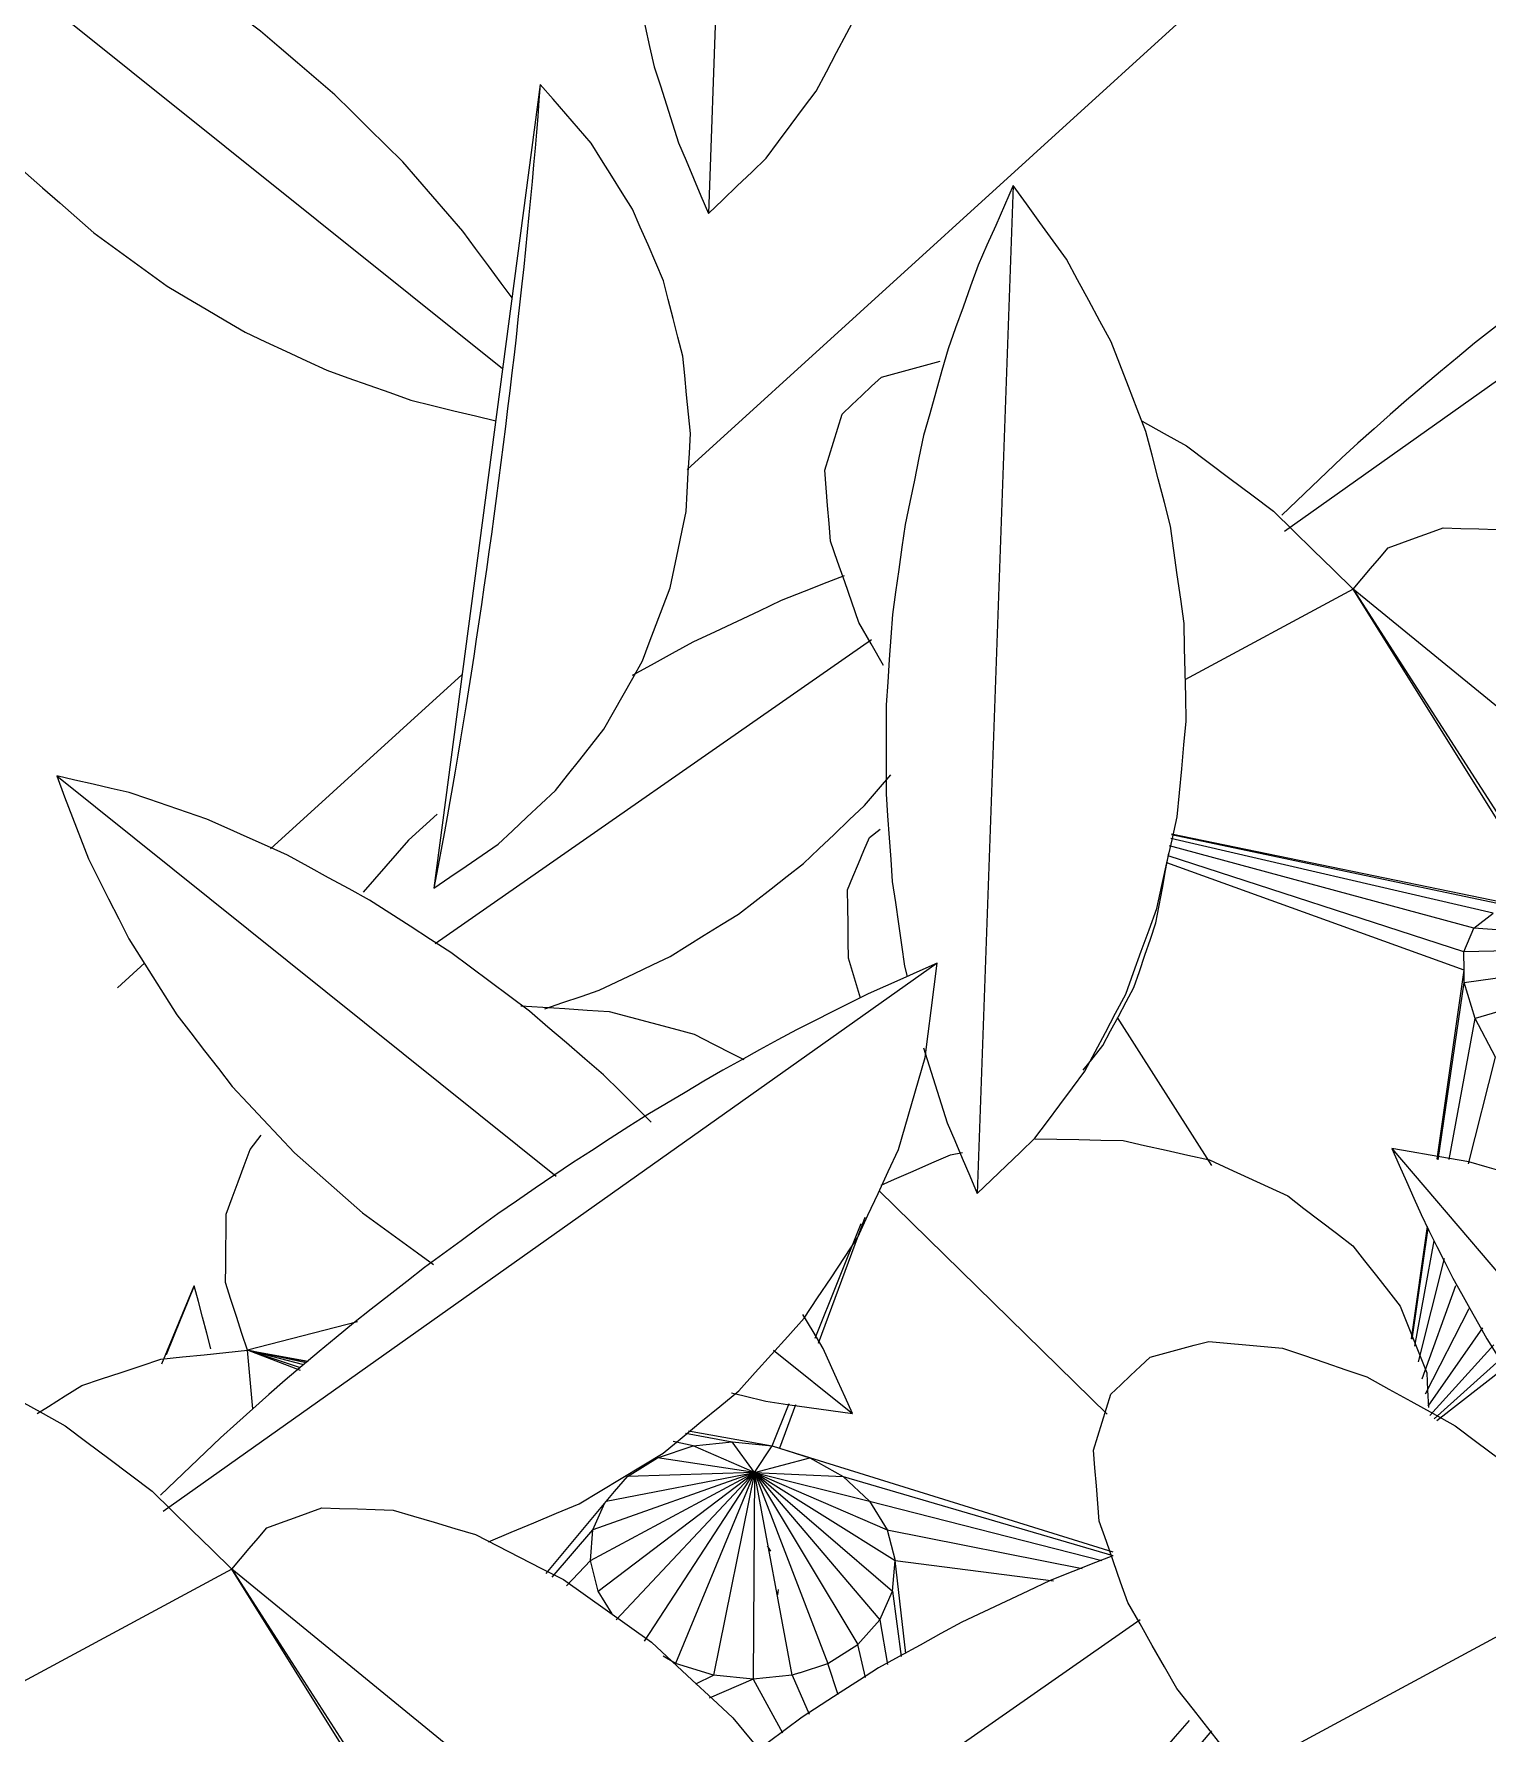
# Model space of a CAD drawing. Header units: metres. Extents: x 10.2 to 20.8, y -0.2 to 6.6.
# Drawn here: x 14.3914 to 14.4711, y 1.857 to 1.9502 of the extents above; entities that cross this region are included whole.
import ezdxf

# ---------------------------------------------------------------- set-up
doc = ezdxf.new("R2010")
doc.units = ezdxf.units.M
doc.layers.add('Importações nas famílias', color=250, linetype='Continuous', lineweight=5)
doc.layers.add('Vegetação', color=7, linetype='Continuous', lineweight=5)

# ---------------------------------------------------------------- blocks, each defined once
blk = doc.blocks.new('Planta_pergolado_12200 - plantas pergolado_skp_Component_12-V3481-Corte 3')
at = {"layer": 'Importações nas famílias'}
blk.add_line((14.643189, 1.828093), (14.637342, 1.784024), dxfattribs=at)
at = {"layer": 'Importações nas famílias', "flags": 128}
for points in [[(14.643189, 1.828093), (14.643118, 1.827223), (14.643047, 1.826352), (14.642976, 1.825481), (14.642904, 1.824611)], [(14.645986, 1.824873), (14.645287, 1.825678), (14.644587, 1.826483), (14.643888, 1.827288), (14.643189, 1.828093)], [(14.642904, 1.824611), (14.64282, 1.823696), (14.642736, 1.822781), (14.642651, 1.821867), (14.642567, 1.820952)], [(14.648254, 1.82126), (14.647687, 1.822163), (14.64712, 1.823066), (14.646553, 1.823969), (14.645986, 1.824873)], [(14.642567, 1.820952), (14.64247, 1.820004), (14.642374, 1.819056), (14.642277, 1.818107), (14.642181, 1.817159)], [(14.649941, 1.81734), (14.64952, 1.81832), (14.649098, 1.8193), (14.648676, 1.82028), (14.648254, 1.82126)], [(14.642181, 1.817159), (14.642073, 1.816188), (14.641965, 1.815216), (14.641857, 1.814245), (14.64175, 1.813273)], [(14.651007, 1.813206), (14.650741, 1.814239), (14.650474, 1.815273), (14.650208, 1.816307), (14.649941, 1.81734)], [(14.64175, 1.813273), (14.641632, 1.812289), (14.641514, 1.811306), (14.641396, 1.810322), (14.641278, 1.809338)], [(14.651427, 1.808953), (14.651322, 1.810016), (14.651217, 1.811079), (14.651112, 1.812142), (14.651007, 1.813206)], [(14.641278, 1.809338), (14.641152, 1.808353), (14.641026, 1.807367), (14.640899, 1.806382), (14.640773, 1.805397)], [(14.651191, 1.804682), (14.65125, 1.80575), (14.651309, 1.806817), (14.651368, 1.807885), (14.651427, 1.808953)], [(14.640773, 1.805397), (14.640639, 1.804421), (14.640505, 1.803445), (14.640371, 1.802469), (14.640238, 1.801494)], [(14.650305, 1.800493), (14.650526, 1.80154), (14.650748, 1.802587), (14.65097, 1.803635), (14.651191, 1.804682)], [(14.640238, 1.801494), (14.640098, 1.800538), (14.639959, 1.799583), (14.639819, 1.798627), (14.639679, 1.797672)], [(14.648789, 1.796484), (14.649168, 1.797486), (14.649547, 1.798489), (14.649926, 1.799491), (14.650305, 1.800493)], [(14.639679, 1.797672), (14.639536, 1.796747), (14.639392, 1.795823), (14.639248, 1.794898), (14.639104, 1.793974)], [(14.646679, 1.79275), (14.647206, 1.793683), (14.647734, 1.794617), (14.648261, 1.795551), (14.648789, 1.796484)], [(14.639104, 1.793974), (14.638958, 1.79309), (14.638811, 1.792207), (14.638665, 1.791324), (14.638519, 1.790441)], [(14.644024, 1.789377), (14.644688, 1.79022), (14.645351, 1.791063), (14.646015, 1.791907), (14.646679, 1.79275)], [(14.638519, 1.790441), (14.638371, 1.789608), (14.638224, 1.788776), (14.638076, 1.787944), (14.637929, 1.787112)], [(14.640887, 1.786446), (14.641671, 1.787178), (14.642456, 1.787911), (14.64324, 1.788644), (14.644024, 1.789377)], [(14.637929, 1.787112), (14.637782, 1.78634), (14.637635, 1.785568), (14.637488, 1.784796), (14.637342, 1.784024)], [(14.637342, 1.784024), (14.638228, 1.784629), (14.639114, 1.785235), (14.640001, 1.78584), (14.640887, 1.786446)]]:
    blk.add_lwpolyline(points, dxfattribs=at)
blk = doc.blocks.new('Planta_pergolado_12200 - plantas pergolado_skp_Component_12-V3447-Corte 3')
at = {"layer": 'Importações nas famílias'}
for p, q in [((14.702307, 2.03716), (14.702128, 2.037456)), ((14.702697, 2.034759), (14.702727, 2.035061))]:
    blk.add_line(p, q, dxfattribs=at)
blk = doc.blocks.new('Planta_pergolado_12200 - plantas pergolado_skp_Component_12-V3586-Corte 3')
at = {"layer": 'Importações nas famílias'}
blk.add_line((14.398439, 1.877246), (14.400213, 1.881524), dxfattribs=at)
at = {"layer": 'Importações nas famílias', "flags": 128}
for points in [[(14.400213, 1.881524), (14.399832, 1.880575), (14.39945, 1.879627), (14.399069, 1.878678), (14.398687, 1.877729)], [(14.401135, 1.87806), (14.400905, 1.878926), (14.400674, 1.879792), (14.400444, 1.880658), (14.400213, 1.881524)]]:
    blk.add_lwpolyline(points, dxfattribs=at)
blk = doc.blocks.new('Planta_pergolado_12200 - plantas pergolado_skp_Component_12-V3587-Corte 3')
at = {"layer": 'Importações nas famílias', "flags": 128}
for points in [[(14.452978, 1.901417), (14.453153, 1.902374), (14.453327, 1.903331), (14.453501, 1.904288), (14.453675, 1.905245)], [(14.451765, 1.897876), (14.452068, 1.898761), (14.452372, 1.899646), (14.452675, 1.900532), (14.452978, 1.901417)], [(14.450063, 1.894705), (14.450488, 1.895498), (14.450914, 1.896291), (14.451339, 1.897083), (14.451765, 1.897876)], [(14.448987, 1.893342), (14.449525, 1.894024), (14.450063, 1.894705)]]:
    blk.add_lwpolyline(points, dxfattribs=at)
blk = doc.blocks.new('Planta_pergolado_12200 - plantas pergolado_skp_Component_17-V3588-Corte 3')
at = {"layer": 'Importações nas famílias'}
for p, q in [((14.403281, 1.889002), (14.403898, 1.889778)), ((14.441698, 1.888707), (14.44236, 1.888833)), ((14.450295, 1.874478), (14.43779, 1.886728)), ((14.434289, 1.878651), (14.436811, 1.884932)), ((14.437002, 1.885272), (14.434448, 1.878348)), ((14.409176, 1.879549), (14.40314, 1.877986)), ((14.406363, 1.877294), (14.40314, 1.877986)), ((14.40314, 1.877986), (14.406441, 1.877362)), ((14.406226, 1.877177), (14.40314, 1.877986)), ((14.406045, 1.87702), (14.40314, 1.877986)), ((14.406039, 1.876871), (14.40314, 1.877986)), ((14.40314, 1.877986), (14.406462, 1.87738)), ((14.403424, 1.874768), (14.40314, 1.877986)), ((14.431914, 1.872738), (14.432847, 1.875062)), ((14.43321, 1.874991), (14.432331, 1.872608)), ((14.427588, 1.872738), (14.426492, 1.872974)), ((14.42716, 1.873446), (14.429732, 1.87296)), ((14.427338, 1.873573), (14.431914, 1.872738)), ((14.427588, 1.872738), (14.429732, 1.87296)), ((14.430945, 1.871285), (14.429732, 1.87296)), ((14.429732, 1.87296), (14.431914, 1.872738)), ((14.42399, 1.871053), (14.42563, 1.872088)), ((14.42563, 1.872088), (14.427588, 1.872738)), ((14.430945, 1.871285), (14.42563, 1.872088)), ((14.430945, 1.871285), (14.427588, 1.872738)), ((14.430945, 1.871285), (14.431914, 1.872738)), ((14.430945, 1.871285), (14.433988, 1.872088)), ((14.431914, 1.872738), (14.432331, 1.872608)), ((14.432331, 1.872608), (14.433988, 1.872088)), ((14.432331, 1.872608), (14.450602, 1.866924)), ((14.433988, 1.872088), (14.43581, 1.871053)), ((14.421949, 1.86645), (14.430945, 1.871285)), ((14.430945, 1.871285), (14.422085, 1.868135)), ((14.422382, 1.864765), (14.430945, 1.871285)), ((14.422823, 1.869713), (14.430945, 1.871285)), ((14.423265, 1.870245), (14.42399, 1.871053)), ((14.430945, 1.871285), (14.423356, 1.863195)), ((14.430945, 1.871285), (14.42399, 1.871053)), ((14.424923, 1.862031), (14.430945, 1.871285)), ((14.430945, 1.871285), (14.426625, 1.860812)), ((14.430945, 1.871285), (14.428698, 1.860161)), ((14.430945, 1.871285), (14.430881, 1.859939)), ((14.433024, 1.860161), (14.430945, 1.871285)), ((14.430945, 1.871285), (14.434982, 1.860812)), ((14.430945, 1.871285), (14.436622, 1.861846)), ((14.430945, 1.871285), (14.437831, 1.863195)), ((14.430945, 1.871285), (14.438528, 1.864765)), ((14.430945, 1.871285), (14.438664, 1.86645)), ((14.430945, 1.871285), (14.43823, 1.868135)), ((14.430945, 1.871285), (14.437257, 1.869705)), ((14.430945, 1.871285), (14.43581, 1.871053)), ((14.43581, 1.871053), (14.437257, 1.869705)), ((14.43581, 1.871053), (14.450619, 1.86672)), ((14.419525, 1.865748), (14.423265, 1.870245)), ((14.422085, 1.868135), (14.422741, 1.869615)), ((14.437257, 1.869705), (14.43823, 1.868135)), ((14.437257, 1.869705), (14.450005, 1.866462)), ((14.419854, 1.865547), (14.422085, 1.868135)), ((14.421949, 1.86645), (14.422085, 1.868135)), ((14.43823, 1.868135), (14.438664, 1.86645)), ((14.43823, 1.868135), (14.448931, 1.866022)), ((14.420647, 1.865062), (14.421949, 1.86645)), ((14.422382, 1.864765), (14.421949, 1.86645)), ((14.438528, 1.864765), (14.438664, 1.86645)), ((14.439258, 1.861357), (14.438664, 1.86645)), ((14.438664, 1.86645), (14.44736, 1.865343)), ((14.423147, 1.863532), (14.422382, 1.864765)), ((14.437831, 1.863195), (14.438528, 1.864765)), ((14.438528, 1.864765), (14.438992, 1.861199)), ((14.436622, 1.861846), (14.437831, 1.863195)), ((14.437831, 1.863195), (14.438244, 1.860755)), ((14.434982, 1.860812), (14.436622, 1.861846)), ((14.437047, 1.860043), (14.436622, 1.861846)), ((14.426625, 1.860812), (14.425938, 1.861201)), ((14.428698, 1.860161), (14.426625, 1.860812)), ((14.433418, 1.860292), (14.434982, 1.860812)), ((14.435545, 1.85909), (14.434982, 1.860812)), ((14.427727, 1.859695), (14.428698, 1.860161)), ((14.430881, 1.859939), (14.428475, 1.858905)), ((14.430881, 1.859939), (14.428698, 1.860161)), ((14.433024, 1.860161), (14.430881, 1.859939)), ((14.430881, 1.859939), (14.432489, 1.857011)), ((14.433418, 1.860292), (14.433024, 1.860161)), ((14.433024, 1.860161), (14.433953, 1.85803)), ((14.45602, 1.857115), (14.447461, 1.846979)), ((14.439134, 1.84491), (14.441471, 1.840655)), ((14.439565, 1.845152), (14.441413, 1.84091)), ((14.441403, 1.841181), (14.440022, 1.845402)), ((14.441385, 1.841641), (14.440467, 1.845534)), ((14.440822, 1.845534), (14.441356, 1.842379)), ((14.441031, 1.845534), (14.44132, 1.843315)), ((14.441299, 1.843858), (14.441104, 1.845534)), ((14.438563, 1.840972), (14.441485, 1.840249)), ((14.453576, 1.835799), (14.452933, 1.835841))]:
    blk.add_line(p, q, dxfattribs=at)
at = {"layer": 'Importações nas famílias', "flags": 128}
for points in [[(14.418131, 1.896865), (14.419343, 1.896791), (14.420555, 1.896717), (14.421768, 1.896643), (14.42298, 1.896569)], [(14.42298, 1.896569), (14.424148, 1.896255), (14.425316, 1.89594), (14.426484, 1.895626), (14.427652, 1.895311)], [(14.427652, 1.895311), (14.428696, 1.894777), (14.429739, 1.894244), (14.43037, 1.893921)], [(14.446325, 1.889587), (14.447537, 1.889562), (14.448748, 1.889538), (14.449959, 1.889513), (14.451171, 1.889488)], [(14.401979, 1.885449), (14.402305, 1.886337), (14.40263, 1.887225), (14.402956, 1.888114), (14.403281, 1.889002)], [(14.437907, 1.887041), (14.438629, 1.887358), (14.439652, 1.887808), (14.440675, 1.888257), (14.441698, 1.888707)], [(14.451171, 1.889488), (14.452354, 1.889221), (14.453537, 1.888953), (14.454721, 1.888685), (14.455904, 1.888418)], [(14.455904, 1.888418), (14.456979, 1.887925), (14.458053, 1.887433), (14.459128, 1.886941), (14.460203, 1.886449)], [(14.460203, 1.886449), (14.461096, 1.885765), (14.461989, 1.885082), (14.462882, 1.884398), (14.463774, 1.883715)], [(14.401931, 1.881692), (14.401943, 1.882631), (14.401955, 1.88357), (14.401967, 1.88451), (14.401979, 1.885449)], [(14.463774, 1.883715), (14.464425, 1.882887), (14.465075, 1.882059), (14.465725, 1.881231), (14.466375, 1.880403)], [(14.40314, 1.877986), (14.402838, 1.878912), (14.402536, 1.879839), (14.402233, 1.880765), (14.401931, 1.881692)], [(14.466375, 1.880403), (14.466738, 1.879486), (14.467102, 1.87857), (14.467465, 1.877654), (14.467828, 1.876738)], [(14.394044, 1.876052), (14.39513, 1.876412), (14.396215, 1.876773), (14.397301, 1.877133), (14.398387, 1.877494)], [(14.398387, 1.877494), (14.399575, 1.877617), (14.400763, 1.87774), (14.401952, 1.877863), (14.40314, 1.877986)], [(14.467828, 1.876738), (14.46788, 1.875796), (14.467931, 1.874854)], [(14.391605, 1.874513), (14.392226, 1.874905), (14.393135, 1.875478), (14.394044, 1.876052)]]:
    blk.add_lwpolyline(points, dxfattribs=at)
blk = doc.blocks.new('Planta_pergolado_12200 - plantas pergolado_skp_Component_16-V3589-Corte 3')
for name, p in [('Planta_pergolado_12200 - plantas pergolado_skp_Component_12-V3481-Corte 3', (-0.223987, 0.119299)), ('Planta_pergolado_12200 - plantas pergolado_skp_Component_12-V3587-Corte 3', (0, 0)), ('Planta_pergolado_12200 - plantas pergolado_skp_Component_17-V3588-Corte 3', (0, 0)), ('Planta_pergolado_12200 - plantas pergolado_skp_Component_12-V3586-Corte 3', (0, 0)), ('Planta_pergolado_12200 - plantas pergolado_skp_Component_12-V3447-Corte 3', (-0.270461, -0.170189))]:
    blk.add_blockref(name, p)
blk = doc.blocks.new('Planta_pergolado_12200 - plantas pergolado_skp_Component_12-V3590-Corte 3')
at = {"layer": 'Importações nas famílias'}
for p, q in [((14.465913, 1.889046), (14.47879, 1.87394)), ((14.475137, 1.872576), (14.475661, 1.871919))]:
    blk.add_line(p, q, dxfattribs=at)
at = {"layer": 'Importações nas famílias', "flags": 128}
for points in [[(14.470137, 1.888323), (14.469081, 1.888504), (14.468025, 1.888684), (14.466969, 1.888865), (14.465913, 1.889046)], [(14.465913, 1.889046), (14.466315, 1.888142), (14.466716, 1.887237), (14.467117, 1.886332), (14.467518, 1.885428)], [(14.474205, 1.887157), (14.473188, 1.887449), (14.472171, 1.88774), (14.471154, 1.888031), (14.470137, 1.888323)], [(14.478021, 1.885578), (14.477067, 1.885973), (14.476113, 1.886368), (14.475159, 1.886763), (14.474205, 1.887157)], [(14.467518, 1.885428), (14.467954, 1.884554), (14.468391, 1.883681), (14.468827, 1.882807), (14.469263, 1.881934)], [(14.481495, 1.883621), (14.480627, 1.88411), (14.479758, 1.884599), (14.478889, 1.885088), (14.478021, 1.885578)], [(14.484547, 1.881332), (14.483784, 1.881904), (14.483021, 1.882476), (14.482258, 1.883048), (14.481495, 1.883621)], [(14.469263, 1.881934), (14.469729, 1.881101), (14.470196, 1.880268), (14.470662, 1.879436), (14.471128, 1.878603)], [(14.485826, 1.880049), (14.485187, 1.88069), (14.484547, 1.881332)], [(14.471128, 1.878603), (14.47162, 1.87782), (14.472111, 1.877038), (14.472602, 1.876255), (14.473093, 1.875472)], [(14.473093, 1.875472), (14.473604, 1.874748), (14.474115, 1.874024), (14.474626, 1.8733), (14.475137, 1.872576)]]:
    blk.add_lwpolyline(points, dxfattribs=at)
blk = doc.blocks.new('Planta_pergolado_12200 - plantas pergolado_skp_Component_16-V3593-Corte 3')
blk.add_blockref('Planta_pergolado_12200 - plantas pergolado_skp_Component_12-V3590-Corte 3', (0, 0))
blk = doc.blocks.new('Planta_pergolado_12200 - plantas pergolado_skp_Component_12-V3645-Corte 3')
at = {"layer": 'Importações nas famílias'}
for p, q in [((14.392672, 1.909477), (14.42008, 1.887525)), ((14.431992, 1.877984), (14.436327, 1.874511))]:
    blk.add_line(p, q, dxfattribs=at)
at = {"layer": 'Importações nas famílias', "flags": 128}
for points in [[(14.396657, 1.90857), (14.395661, 1.908797), (14.394665, 1.909024), (14.393668, 1.90925), (14.392672, 1.909477)], [(14.392672, 1.909477), (14.393109, 1.908342), (14.393546, 1.907208), (14.393983, 1.906073), (14.39442, 1.904938)], [(14.400913, 1.907108), (14.399849, 1.907473), (14.398785, 1.907839), (14.397721, 1.908204), (14.396657, 1.90857)], [(14.40534, 1.905126), (14.404233, 1.905622), (14.403126, 1.906117), (14.40202, 1.906613), (14.400913, 1.907108)], [(14.39442, 1.904938), (14.394972, 1.903842), (14.395523, 1.902747), (14.396074, 1.901651), (14.396626, 1.900555)], [(14.409833, 1.902671), (14.40871, 1.903285), (14.407587, 1.903899), (14.406463, 1.904512), (14.40534, 1.905126)], [(14.414289, 1.8998), (14.413175, 1.900518), (14.412061, 1.901235), (14.410947, 1.901953), (14.409833, 1.902671)], [(14.396626, 1.900555), (14.397285, 1.89951), (14.397944, 1.898466), (14.398604, 1.897421), (14.399263, 1.896377)], [(14.418601, 1.89658), (14.417523, 1.897385), (14.416445, 1.89819), (14.415367, 1.898995), (14.414289, 1.8998)], [(14.399263, 1.896377), (14.400023, 1.895395), (14.400783, 1.894413), (14.401543, 1.893431), (14.402303, 1.892449)], [(14.422669, 1.893087), (14.421652, 1.893961), (14.420635, 1.894834), (14.419618, 1.895707), (14.418601, 1.89658)], [(14.402303, 1.892449), (14.403155, 1.891541), (14.404008, 1.890633), (14.40486, 1.889725), (14.405712, 1.888816)], [(14.42529, 1.890498), (14.424533, 1.891246), (14.423601, 1.892167), (14.422669, 1.893087)], [(14.405712, 1.888816), (14.406647, 1.887992), (14.407583, 1.887167), (14.408518, 1.886343), (14.409453, 1.885519)], [(14.409453, 1.885519), (14.41046, 1.884787), (14.411468, 1.884056), (14.412475, 1.883324), (14.413352, 1.882687)], [(14.434723, 1.878081), (14.434166, 1.879014), (14.43361, 1.879946)], [(14.436327, 1.874511), (14.435926, 1.875404), (14.435525, 1.876296), (14.435124, 1.877189), (14.434723, 1.878081)], [(14.429685, 1.875649), (14.430388, 1.875476), (14.431567, 1.875186)], [(14.431567, 1.875186), (14.432757, 1.875017), (14.433947, 1.874849), (14.435137, 1.87468), (14.436327, 1.874511)]]:
    blk.add_lwpolyline(points, dxfattribs=at)
blk = doc.blocks.new('Planta_pergolado_12200 - plantas pergolado_skp_Component_12-V3646-Corte 3')
at = {"layer": 'Importações nas famílias'}
for p, q in [((14.44515, 1.941858), (14.443168, 1.886574)), ((14.439188, 1.899056), (14.439321, 1.898473))]:
    blk.add_line(p, q, dxfattribs=at)
at = {"layer": 'Importações nas famílias', "flags": 128}
for points in [[(14.44515, 1.941858), (14.444666, 1.940766), (14.444183, 1.939674), (14.4437, 1.938582), (14.443217, 1.937489)], [(14.448065, 1.937818), (14.447336, 1.938828), (14.446607, 1.939838), (14.445879, 1.940848), (14.44515, 1.941858)], [(14.443217, 1.937489), (14.442805, 1.936342), (14.442394, 1.935195), (14.441982, 1.934047), (14.441571, 1.9329)], [(14.45051, 1.933286), (14.449899, 1.934419), (14.449288, 1.935552), (14.448676, 1.936685), (14.448065, 1.937818)], [(14.441571, 1.9329), (14.441236, 1.93171), (14.440901, 1.930521), (14.440566, 1.929331), (14.440231, 1.928142)], [(14.452429, 1.928369), (14.451949, 1.929598), (14.45147, 1.930827), (14.45099, 1.932057), (14.45051, 1.933286)], [(14.440231, 1.928142), (14.439976, 1.926923), (14.439721, 1.925704), (14.439466, 1.924486), (14.439211, 1.923267)], [(14.453775, 1.923182), (14.453439, 1.924479), (14.453102, 1.925775), (14.452766, 1.927072), (14.452429, 1.928369)], [(14.439211, 1.923267), (14.439039, 1.922033), (14.438867, 1.920799), (14.438695, 1.919564), (14.438523, 1.91833)], [(14.454518, 1.917847), (14.454333, 1.919181), (14.454147, 1.920515), (14.453961, 1.921848), (14.453775, 1.923182)], [(14.438523, 1.91833), (14.438436, 1.917094), (14.438349, 1.915858), (14.438262, 1.914622), (14.438175, 1.913386)], [(14.45464, 1.912489), (14.45461, 1.913829), (14.454579, 1.915168), (14.454549, 1.916508), (14.454518, 1.917847)], [(14.438175, 1.913386), (14.438174, 1.912162), (14.438173, 1.910938), (14.438172, 1.909714), (14.438171, 1.90849)], [(14.454138, 1.907234), (14.454263, 1.908548), (14.454389, 1.909862), (14.454514, 1.911176), (14.45464, 1.912489)], [(14.438171, 1.90849), (14.438255, 1.907291), (14.43834, 1.906092), (14.438425, 1.904894), (14.438509, 1.903695)], [(14.453023, 1.902205), (14.453302, 1.903463), (14.453581, 1.90472), (14.453859, 1.905977), (14.454138, 1.907234)], [(14.438509, 1.903695), (14.438679, 1.902536), (14.438849, 1.901376), (14.439018, 1.900216), (14.439188, 1.899056)], [(14.451323, 1.897521), (14.451748, 1.898692), (14.452173, 1.899863), (14.452598, 1.901034), (14.453023, 1.902205)], [(14.449077, 1.89329), (14.449638, 1.894348), (14.4502, 1.895405), (14.450761, 1.896463), (14.451323, 1.897521)], [(14.440217, 1.894567), (14.440531, 1.89358), (14.440864, 1.892536), (14.441197, 1.891492), (14.44153, 1.890448)], [(14.446337, 1.889612), (14.447022, 1.890532), (14.447707, 1.891451), (14.448392, 1.892371), (14.449077, 1.89329)], [(14.44153, 1.890448), (14.441939, 1.88948), (14.442349, 1.888511), (14.442758, 1.887543), (14.443168, 1.886574)], [(14.443168, 1.886574), (14.44396, 1.887334), (14.444752, 1.888093), (14.445544, 1.888853), (14.446337, 1.889612)]]:
    blk.add_lwpolyline(points, dxfattribs=at)
blk = doc.blocks.new('Planta_pergolado_12200 - plantas pergolado_skp_Component_12-V3647-Corte 3')
at = {"layer": 'Importações nas famílias'}
blk.add_line((14.434817, 1.851173), (14.452114, 1.863221), dxfattribs=at)
at = {"layer": 'Importações nas famílias', "flags": 128}
for points in [[(14.450619, 1.866717), (14.449668, 1.86634), (14.448416, 1.865844), (14.447165, 1.865349)], [(14.447165, 1.865349), (14.445954, 1.86478), (14.444743, 1.864212), (14.443531, 1.863643), (14.44232, 1.863075)], [(14.44232, 1.863075), (14.441178, 1.862447), (14.440036, 1.861819), (14.438893, 1.861191), (14.437751, 1.860563)], [(14.437751, 1.860563), (14.436704, 1.859891), (14.435658, 1.859218), (14.434611, 1.858545), (14.433564, 1.857872)], [(14.433564, 1.857872), (14.432638, 1.857171), (14.431711, 1.856469)], [(14.451733, 1.854121), (14.452505, 1.855013), (14.453277, 1.855904), (14.454048, 1.856795), (14.45482, 1.857687)], [(14.448387, 1.850935), (14.449224, 1.851732), (14.45006, 1.852528), (14.450897, 1.853325), (14.451733, 1.854121)], [(14.445844, 1.848959), (14.446603, 1.849549), (14.447495, 1.850242), (14.448387, 1.850935)], [(14.438151, 1.844447), (14.439123, 1.84491), (14.440096, 1.845374), (14.441069, 1.845838)]]:
    blk.add_lwpolyline(points, dxfattribs=at)
blk = doc.blocks.new('Planta_pergolado_12200 - plantas pergolado_skp_Component_17-V3648-Corte 3')
at = {"layer": 'Importações nas famílias'}
blk.add_line((14.478531, 1.865984), (14.457784, 1.85479), dxfattribs=at)
at = {"layer": 'Importações nas famílias', "flags": 128}
for points in [[(14.452663, 1.877612), (14.453466, 1.877827), (14.454269, 1.878042), (14.455072, 1.878258), (14.455876, 1.878473)], [(14.455876, 1.878473), (14.456888, 1.87838), (14.457901, 1.878288), (14.458913, 1.878195), (14.459926, 1.878102)], [(14.450506, 1.875576), (14.451045, 1.876085), (14.451584, 1.876594), (14.452124, 1.877103), (14.452663, 1.877612)], [(14.459926, 1.878102), (14.461078, 1.877708), (14.462231, 1.877313), (14.463384, 1.876919), (14.464536, 1.876524)], [(14.464536, 1.876524), (14.465751, 1.875855), (14.466965, 1.875185), (14.46818, 1.874516), (14.469394, 1.873846)], [(14.449552, 1.872506), (14.44979, 1.873273), (14.450029, 1.874041), (14.450267, 1.874808), (14.450506, 1.875576)], [(14.469394, 1.873846), (14.470587, 1.872947), (14.471781, 1.872048), (14.472974, 1.87115), (14.474167, 1.870251)], [(14.449866, 1.868609), (14.449787, 1.869583), (14.449709, 1.870557), (14.44963, 1.871531), (14.449552, 1.872506)], [(14.451426, 1.864152), (14.451036, 1.865267), (14.450646, 1.866381), (14.450256, 1.867495), (14.449866, 1.868609)], [(14.454127, 1.859439), (14.453452, 1.860617), (14.452777, 1.861796), (14.452102, 1.862974), (14.451426, 1.864152)], [(14.457784, 1.85479), (14.45687, 1.855952), (14.455956, 1.857115), (14.455041, 1.858277), (14.454127, 1.859439)]]:
    blk.add_lwpolyline(points, dxfattribs=at)
blk = doc.blocks.new('Planta_pergolado_12200 - plantas pergolado_skp_Component_16-V3649-Corte 3')
for name in ['Planta_pergolado_12200 - plantas pergolado_skp_Component_12-V3646-Corte 3', 'Planta_pergolado_12200 - plantas pergolado_skp_Component_12-V3645-Corte 3', 'Planta_pergolado_12200 - plantas pergolado_skp_Component_17-V3648-Corte 3', 'Planta_pergolado_12200 - plantas pergolado_skp_Component_12-V3647-Corte 3']:
    blk.add_blockref(name, (0, 0))
blk = doc.blocks.new('Planta_pergolado_12200 - plantas pergolado_skp_Component_12-V3650-Corte 3')
at = {"layer": 'Importações nas famílias'}
blk.add_line((14.377928, 1.963221), (14.417136, 1.931818), dxfattribs=at)
at = {"layer": 'Importações nas famílias', "flags": 128}
for points in [[(14.381913, 1.962314), (14.380917, 1.962541), (14.37992, 1.962767), (14.378924, 1.962994), (14.377928, 1.963221)], [(14.377928, 1.963221), (14.378365, 1.962086), (14.378802, 1.960952), (14.379239, 1.959817), (14.379676, 1.958682)], [(14.386169, 1.960852), (14.385105, 1.961217), (14.384041, 1.961583), (14.382977, 1.961948), (14.381913, 1.962314)], [(14.390596, 1.95887), (14.389489, 1.959366), (14.388382, 1.959861), (14.387276, 1.960356), (14.386169, 1.960852)], [(14.379676, 1.958682), (14.380228, 1.957586), (14.380779, 1.956491), (14.38133, 1.955395), (14.381881, 1.954299)], [(14.395089, 1.956415), (14.393966, 1.957029), (14.392842, 1.957643), (14.391719, 1.958256), (14.390596, 1.95887)], [(14.399545, 1.953544), (14.398431, 1.954262), (14.397317, 1.954979), (14.396203, 1.955697), (14.395089, 1.956415)], [(14.381881, 1.954299), (14.382541, 1.953254), (14.3832, 1.95221), (14.383859, 1.951165), (14.384519, 1.950121)], [(14.403857, 1.950324), (14.402779, 1.951129), (14.401701, 1.951934), (14.400623, 1.952739), (14.399545, 1.953544)], [(14.407925, 1.946831), (14.406908, 1.947705), (14.405891, 1.948578), (14.404874, 1.949451), (14.403857, 1.950324)], [(14.384519, 1.950121), (14.385279, 1.949139), (14.386039, 1.948157), (14.386799, 1.947175), (14.387559, 1.946193)], [(14.411654, 1.943148), (14.410721, 1.944069), (14.409789, 1.94499), (14.408857, 1.94591), (14.407925, 1.946831)], [(14.387559, 1.946193), (14.388411, 1.945285), (14.389264, 1.944377), (14.390116, 1.943468), (14.390968, 1.94256)], [(14.414955, 1.939359), (14.41413, 1.940306), (14.413304, 1.941254), (14.412479, 1.942201), (14.411654, 1.943148)], [(14.390968, 1.94256), (14.391903, 1.941736), (14.392838, 1.940911), (14.393774, 1.940087), (14.394709, 1.939262)], [(14.394709, 1.939262), (14.395716, 1.938531), (14.396724, 1.937799), (14.397731, 1.937068), (14.398739, 1.936336)], [(14.41765, 1.935694), (14.417053, 1.936506), (14.416354, 1.937457), (14.415654, 1.938408), (14.414955, 1.939359)], [(14.398739, 1.936336), (14.399808, 1.935706), (14.400876, 1.935075), (14.401945, 1.934445), (14.403014, 1.933814)], [(14.403014, 1.933814), (14.404132, 1.933292), (14.40525, 1.93277), (14.406368, 1.932247), (14.407486, 1.931725)], [(14.407486, 1.931725), (14.408641, 1.931316), (14.409796, 1.930908), (14.410951, 1.930499), (14.412106, 1.93009)], [(14.412106, 1.93009), (14.413286, 1.9298), (14.414465, 1.92951), (14.415644, 1.92922), (14.416755, 1.928946)]]:
    blk.add_lwpolyline(points, dxfattribs=at)
blk = doc.blocks.new('Planta_pergolado_12200 - plantas pergolado_skp_Component_12-V3562-Corte 3')
at = {"layer": 'Importações nas famílias'}
blk.add_line((14.547636, 2.275999), (14.545654, 2.220715), dxfattribs=at)
at = {"layer": 'Importações nas famílias', "flags": 128}
for points in [[(14.547636, 2.275999), (14.547153, 2.274906), (14.546669, 2.273814), (14.546186, 2.272722), (14.545703, 2.271629)], [(14.550551, 2.271958), (14.549822, 2.272968), (14.549094, 2.273978), (14.548365, 2.274988), (14.547636, 2.275999)], [(14.545703, 2.271629), (14.545291, 2.270482), (14.54488, 2.269335), (14.544468, 2.268187), (14.544057, 2.26704)], [(14.552997, 2.267426), (14.552385, 2.268559), (14.551774, 2.269692), (14.551163, 2.270825), (14.550551, 2.271958)], [(14.544057, 2.26704), (14.543722, 2.265851), (14.543387, 2.264661), (14.543052, 2.263471), (14.542717, 2.262282)], [(14.554915, 2.262509), (14.554436, 2.263738), (14.553956, 2.264967), (14.553476, 2.266197), (14.552997, 2.267426)], [(14.542717, 2.262282), (14.542462, 2.261063), (14.542207, 2.259844), (14.541952, 2.258626), (14.541697, 2.257407)], [(14.556262, 2.257322), (14.555925, 2.258619), (14.555588, 2.259916), (14.555252, 2.261212), (14.554915, 2.262509)], [(14.541697, 2.257407), (14.541525, 2.256173), (14.541353, 2.254939), (14.541182, 2.253704), (14.54101, 2.25247)], [(14.557004, 2.251987), (14.556819, 2.253321), (14.556633, 2.254655), (14.556447, 2.255988), (14.556262, 2.257322)], [(14.54101, 2.25247), (14.540923, 2.251234), (14.540836, 2.249998), (14.540749, 2.248762), (14.540662, 2.247526)], [(14.557126, 2.246629), (14.557096, 2.247969), (14.557065, 2.249308), (14.557035, 2.250648), (14.557004, 2.251987)], [(14.540662, 2.247526), (14.54066, 2.246302), (14.540659, 2.245078), (14.540658, 2.243854), (14.540657, 2.24263)], [(14.556624, 2.241374), (14.55675, 2.242688), (14.556875, 2.244002), (14.557001, 2.245316), (14.557126, 2.246629)], [(14.540657, 2.24263), (14.540742, 2.241431), (14.540826, 2.240233), (14.540911, 2.239034), (14.540996, 2.237835)], [(14.55551, 2.236346), (14.555788, 2.237603), (14.556067, 2.23886), (14.556345, 2.240117), (14.556624, 2.241374)], [(14.540996, 2.237835), (14.541165, 2.236676), (14.541335, 2.235516), (14.541504, 2.234356), (14.541674, 2.233196)], [(14.553809, 2.231661), (14.554234, 2.232832), (14.554659, 2.234003), (14.555085, 2.235174), (14.55551, 2.236346)], [(14.541674, 2.233196), (14.541927, 2.232088), (14.542179, 2.23098), (14.542432, 2.229872), (14.542685, 2.228764)], [(14.551563, 2.22743), (14.552124, 2.228488), (14.552686, 2.229545), (14.553248, 2.230603), (14.553809, 2.231661)], [(14.542685, 2.228764), (14.543018, 2.22772), (14.54335, 2.226676), (14.543683, 2.225632), (14.544016, 2.224588)], [(14.548823, 2.223752), (14.549508, 2.224672), (14.550193, 2.225591), (14.550878, 2.226511), (14.551563, 2.22743)], [(14.544016, 2.224588), (14.544426, 2.22362), (14.544835, 2.222651), (14.545245, 2.221683), (14.545654, 2.220715)], [(14.545654, 2.220715), (14.546446, 2.221474), (14.547238, 2.222234), (14.548031, 2.222993), (14.548823, 2.223752)]]:
    blk.add_lwpolyline(points, dxfattribs=at)
blk = doc.blocks.new('Planta_pergolado_12200 - plantas pergolado_skp_Component_12-V3651-Corte 3')
at = {"layer": 'Importações nas famílias'}
blk.add_line((14.413426, 1.900287), (14.43737, 1.916965), dxfattribs=at)
at = {"layer": 'Importações nas famílias', "flags": 128}
for points in [[(14.435875, 1.920461), (14.434924, 1.920084), (14.433672, 1.919588), (14.432421, 1.919093)], [(14.432421, 1.919093), (14.43121, 1.918524), (14.429999, 1.917956), (14.428787, 1.917387), (14.427576, 1.916819)], [(14.427576, 1.916819), (14.426434, 1.916191), (14.425292, 1.915563), (14.42425, 1.914991)], [(14.436989, 1.907865), (14.437761, 1.908757), (14.438434, 1.909534)], [(14.413545, 1.907381), (14.41276, 1.906667), (14.411976, 1.905953)], [(14.433643, 1.904679), (14.43448, 1.905476), (14.435316, 1.906272), (14.436153, 1.907069), (14.436989, 1.907865)], [(14.411976, 1.905953), (14.411352, 1.905243), (14.410727, 1.904533), (14.410103, 1.903823), (14.409479, 1.903113)], [(14.430075, 1.901908), (14.430967, 1.9026), (14.431859, 1.903293), (14.432751, 1.903986), (14.433643, 1.904679)], [(14.426325, 1.899582), (14.427263, 1.900163), (14.4282, 1.900745), (14.429138, 1.901326), (14.430075, 1.901908)], [(14.422434, 1.897727), (14.423406, 1.898191), (14.424379, 1.898654), (14.425352, 1.899118), (14.426325, 1.899582)], [(14.419442, 1.896705), (14.420439, 1.897046), (14.421436, 1.897386), (14.422434, 1.897727)]]:
    blk.add_lwpolyline(points, dxfattribs=at)
blk = doc.blocks.new('Planta_pergolado_12200 - plantas pergolado_skp_Component_12-V3565-Corte 3')
at = {"layer": 'Importações nas famílias'}
blk.add_line((14.619715, 2.233353), (14.577255, 2.203287), dxfattribs=at)
at = {"layer": 'Importações nas famílias', "flags": 128}
for points in [[(14.619715, 2.233353), (14.618769, 2.23293), (14.617822, 2.232507), (14.616876, 2.232085), (14.61593, 2.231662)], [(14.619053, 2.228175), (14.619218, 2.229469), (14.619384, 2.230764), (14.619549, 2.232058), (14.619715, 2.233353)], [(14.61593, 2.231662), (14.614946, 2.231171), (14.613962, 2.23068), (14.612977, 2.23019), (14.611993, 2.229699)], [(14.611993, 2.229699), (14.610982, 2.229146), (14.609971, 2.228592), (14.608959, 2.228039), (14.607948, 2.227486)], [(14.61759, 2.223125), (14.617955, 2.224388), (14.618321, 2.22565), (14.618687, 2.226912), (14.619053, 2.228175)], [(14.607948, 2.227486), (14.606921, 2.226876), (14.605894, 2.226266), (14.604867, 2.225657), (14.60384, 2.225047)], [(14.60384, 2.225047), (14.602808, 2.224388), (14.601777, 2.223728), (14.600745, 2.223069), (14.599714, 2.22241)], [(14.615361, 2.218324), (14.615918, 2.219524), (14.616475, 2.220724), (14.617033, 2.221925), (14.61759, 2.223125)], [(14.599714, 2.22241), (14.598689, 2.221708), (14.597665, 2.221006), (14.596641, 2.220305), (14.595616, 2.219603)], [(14.595616, 2.219603), (14.59461, 2.218867), (14.593604, 2.218131), (14.592598, 2.217395), (14.591592, 2.216659)], [(14.612418, 2.213882), (14.613154, 2.214992), (14.61389, 2.216103), (14.614625, 2.217213), (14.615361, 2.218324)], [(14.591592, 2.216659), (14.590616, 2.215896), (14.589639, 2.215134), (14.588663, 2.214371), (14.587686, 2.213609)], [(14.608831, 2.209904), (14.609728, 2.210898), (14.610625, 2.211893), (14.611521, 2.212887), (14.612418, 2.213882)], [(14.587686, 2.213609), (14.58675, 2.212828), (14.585814, 2.212048), (14.584878, 2.211268), (14.583942, 2.210487)], [(14.583942, 2.210487), (14.583057, 2.209698), (14.582172, 2.208908), (14.581287, 2.208119), (14.580402, 2.207329)], [(14.604683, 2.206484), (14.60572, 2.207339), (14.606757, 2.208194), (14.607794, 2.209049), (14.608831, 2.209904)], [(14.580402, 2.207329), (14.579578, 2.206539), (14.578753, 2.20575), (14.577929, 2.20496), (14.577104, 2.20417)], [(14.600072, 2.203702), (14.601224, 2.204397), (14.602377, 2.205093), (14.60353, 2.205788), (14.604683, 2.206484)], [(14.595105, 2.201622), (14.596347, 2.202142), (14.597588, 2.202662), (14.59883, 2.203182), (14.600072, 2.203702)]]:
    blk.add_lwpolyline(points, dxfattribs=at)
blk = doc.blocks.new('Planta_pergolado_12200 - plantas pergolado_skp_Component_17-V3653-Corte 3')
at = {"layer": 'Importações nas famílias'}
for p, q in [((14.463787, 1.919727), (14.454564, 1.914752)), ((14.4749, 1.901951), (14.463787, 1.919727)), ((14.463787, 1.919727), (14.475325, 1.901787)), ((14.499671, 1.890423), (14.463787, 1.919727)), ((14.437258, 1.906108), (14.437853, 1.90656)), ((14.470405, 1.901135), (14.453726, 1.905645)), ((14.471479, 1.901951), (14.453789, 1.906046)), ((14.453824, 1.906266), (14.473012, 1.90223)), ((14.45383, 1.906305), (14.4749, 1.901951)), ((14.469879, 1.898823), (14.453581, 1.90472)), ((14.469862, 1.899837), (14.45364, 1.905097)), ((14.470405, 1.901135), (14.471479, 1.901951)), ((14.469862, 1.899837), (14.470405, 1.901135)), ((14.477913, 1.900579), (14.470405, 1.901135)), ((14.478894, 1.900023), (14.469862, 1.899837)), ((14.469879, 1.898823), (14.469862, 1.899837)), ((14.469889, 1.898146), (14.479617, 1.899512)), ((14.480229, 1.899026), (14.470483, 1.896176)), ((14.468404, 1.888471), (14.469879, 1.898823)), ((14.468466, 1.888436), (14.469889, 1.898146)), ((14.469889, 1.898146), (14.469879, 1.898823)), ((14.470483, 1.896176), (14.469889, 1.898146)), ((14.456044, 1.88811), (14.450874, 1.89623)), ((14.469064, 1.888448), (14.470483, 1.896176)), ((14.471604, 1.894062), (14.470483, 1.896176)), ((14.470122, 1.888207), (14.471604, 1.894062)), ((14.466998, 1.878605), (14.467877, 1.884772)), ((14.467023, 1.878597), (14.467916, 1.884688)), ((14.467183, 1.878204), (14.468245, 1.883989)), ((14.467375, 1.877346), (14.468809, 1.883014)), ((14.467581, 1.87642), (14.469422, 1.881529)), ((14.467767, 1.875587), (14.470149, 1.880268)), ((14.467916, 1.87492), (14.4709, 1.879209)), ((14.468, 1.874406), (14.471516, 1.878283)), ((14.468234, 1.874229), (14.47185, 1.877478)), ((14.472111, 1.877027), (14.468393, 1.87411))]:
    blk.add_line(p, q, dxfattribs=at)
at = {"layer": 'Importações nas famílias', "flags": 128}
for points in [[(14.437919, 1.931355), (14.438722, 1.931571), (14.439525, 1.931786), (14.440328, 1.932002), (14.441132, 1.932217)], [(14.435762, 1.92932), (14.436301, 1.929829), (14.43684, 1.930338), (14.437379, 1.930847), (14.437919, 1.931355)], [(14.434808, 1.926249), (14.435046, 1.927017), (14.435285, 1.927785), (14.435523, 1.928552), (14.435762, 1.92932)], [(14.452221, 1.928929), (14.453435, 1.928259), (14.45465, 1.92759)], [(14.45465, 1.92759), (14.455843, 1.926691), (14.457037, 1.925792), (14.45823, 1.924894), (14.459423, 1.923995)], [(14.435122, 1.922353), (14.435043, 1.923327), (14.434965, 1.924301), (14.434886, 1.925275), (14.434808, 1.926249)], [(14.459423, 1.923995), (14.460514, 1.922928), (14.461605, 1.921861), (14.462696, 1.920794), (14.463787, 1.919727)], [(14.436682, 1.917896), (14.436292, 1.919011), (14.435902, 1.920125), (14.435512, 1.921239), (14.435122, 1.922353)], [(14.465713, 1.921983), (14.466467, 1.922259), (14.467221, 1.922535), (14.467975, 1.922811), (14.46873, 1.923087)], [(14.46873, 1.923087), (14.469705, 1.923056), (14.470681, 1.923025), (14.471657, 1.922994), (14.472633, 1.922963)], [(14.463787, 1.919727), (14.464268, 1.920291), (14.46475, 1.920855), (14.465231, 1.921419), (14.465713, 1.921983)], [(14.438033, 1.91554), (14.437358, 1.916718), (14.436682, 1.917896)], [(14.436055, 1.90323), (14.436356, 1.903949), (14.436657, 1.904669), (14.436957, 1.905388), (14.437258, 1.906108)], [(14.436115, 1.899479), (14.4361, 1.900416), (14.436085, 1.901354), (14.43607, 1.902292), (14.436055, 1.90323)], [(14.436773, 1.897295), (14.436444, 1.898387), (14.436115, 1.899479)]]:
    blk.add_lwpolyline(points, dxfattribs=at)
blk = doc.blocks.new('Planta_pergolado_12200 - plantas pergolado_skp_Component_16-V3654-Corte 3')
for name, p in [('Planta_pergolado_12200 - plantas pergolado_skp_Component_12-V3562-Corte 3', (-0.11723, -0.280396)), ('Planta_pergolado_12200 - plantas pergolado_skp_Component_12-V3650-Corte 3', (0, 0)), ('Planta_pergolado_12200 - plantas pergolado_skp_Component_12-V3565-Corte 3', (-0.11723, -0.280396)), ('Planta_pergolado_12200 - plantas pergolado_skp_Component_17-V3653-Corte 3', (0, 0)), ('Planta_pergolado_12200 - plantas pergolado_skp_Component_12-V3651-Corte 3', (0, 0))]:
    blk.add_blockref(name, p)
blk = doc.blocks.new('Planta_pergolado_12200 - plantas pergolado_skp_Component_17-V3566-Corte 3')
at = {"layer": 'Importações nas famílias'}
for p, q in [((14.581017, 2.200124), (14.56027, 2.18893)), ((14.59213, 2.182347), (14.581017, 2.200124)), ((14.581017, 2.200124), (14.592555, 2.182183)), ((14.616901, 2.170819), (14.581017, 2.200124))]:
    blk.add_line(p, q, dxfattribs=at)
at = {"layer": 'Importações nas famílias', "flags": 128}
for points in [[(14.567023, 2.210664), (14.568237, 2.209995), (14.569451, 2.209325), (14.570666, 2.208656), (14.57188, 2.207986)], [(14.57188, 2.207986), (14.573074, 2.207087), (14.574267, 2.206189), (14.57546, 2.20529), (14.576654, 2.204391)], [(14.576654, 2.204391), (14.577745, 2.203324), (14.578835, 2.202257), (14.579926, 2.20119), (14.581017, 2.200124)], [(14.582943, 2.20238), (14.583697, 2.202656), (14.584451, 2.202931), (14.585206, 2.203207), (14.58596, 2.203483)], [(14.58596, 2.203483), (14.586936, 2.203452), (14.587911, 2.203421), (14.588887, 2.20339), (14.589863, 2.20336)], [(14.589863, 2.20336), (14.590994, 2.203024), (14.592124, 2.202688), (14.593255, 2.202352), (14.594386, 2.202017)], [(14.581017, 2.200124), (14.581499, 2.200688), (14.58198, 2.201252), (14.582462, 2.201816), (14.582943, 2.20238)], [(14.594386, 2.202017), (14.595594, 2.201399), (14.596803, 2.200782), (14.598012, 2.200164), (14.59922, 2.199546)], [(14.59922, 2.199546), (14.600425, 2.198689), (14.601629, 2.197832), (14.602833, 2.196974), (14.604037, 2.196117)], [(14.604037, 2.196117), (14.605155, 2.195078), (14.606272, 2.194039), (14.60739, 2.193001), (14.608508, 2.191962)], [(14.608508, 2.191962), (14.609463, 2.190813), (14.610418, 2.189663), (14.611373, 2.188514), (14.612328, 2.187365)]]:
    blk.add_lwpolyline(points, dxfattribs=at)
blk = doc.blocks.new('Planta_pergolado_12200 - plantas pergolado_skp_Component_16-V3661-Corte 3')
for name in ['Planta_pergolado_12200 - plantas pergolado_skp_Component_12-V3565-Corte 3', 'Planta_pergolado_12200 - plantas pergolado_skp_Component_17-V3566-Corte 3']:
    blk.add_blockref(name, (-0.17874, -0.33414))
blk = doc.blocks.new('Planta_pergolado_12200 - plantas pergolado_skp_-V3662-Corte 3')
at = {"layer": 'Importações nas famílias'}
for p, q in [((14.427266, 1.926283), (14.470173, 1.96531)), ((14.4044, 1.905484), (14.41491, 1.915044)), ((14.396008, 1.897851), (14.397516, 1.899223))]:
    blk.add_line(p, q, dxfattribs=at)
for name in ['Planta_pergolado_12200 - plantas pergolado_skp_Component_16-V3654-Corte 3', 'Planta_pergolado_12200 - plantas pergolado_skp_Component_16-V3661-Corte 3', 'Planta_pergolado_12200 - plantas pergolado_skp_Component_16-V3649-Corte 3']:
    blk.add_blockref(name, (0, 0))
blk = doc.blocks.new('Planta_pergolado_12200 - plantas pergolado_skp_-V3663-Corte 3')
for name in ['Planta_pergolado_12200 - plantas pergolado_skp_-V3662-Corte 3', 'Planta_pergolado_12200 - plantas pergolado_skp_Component_16-V3589-Corte 3', 'Planta_pergolado_12200 - plantas pergolado_skp_Component_16-V3593-Corte 3']:
    blk.add_blockref(name, (0, 0))
blk = doc.blocks.new('Planta_pergolado_12200 - plantas pergolado_skp_-V3936-Corte 3')
blk.add_blockref('Planta_pergolado_12200 - plantas pergolado_skp_-V3663-Corte 3', (0, 0))
blk = doc.blocks.new('Planta_pergolado_12200 - Planta_pergolado_12200-V5114-Corte 3')
blk.add_blockref('Planta_pergolado_12200 - plantas pergolado_skp_-V3936-Corte 3', (0, 0))

msp = doc.modelspace()

# ---------------------------------------------------------------- block references
at = {"layer": 'Vegetação', "color": 250}
msp.add_blockref('Planta_pergolado_12200 - Planta_pergolado_12200-V5114-Corte 3', (0, 0), dxfattribs=at)

doc.saveas('drawing.dxf')
